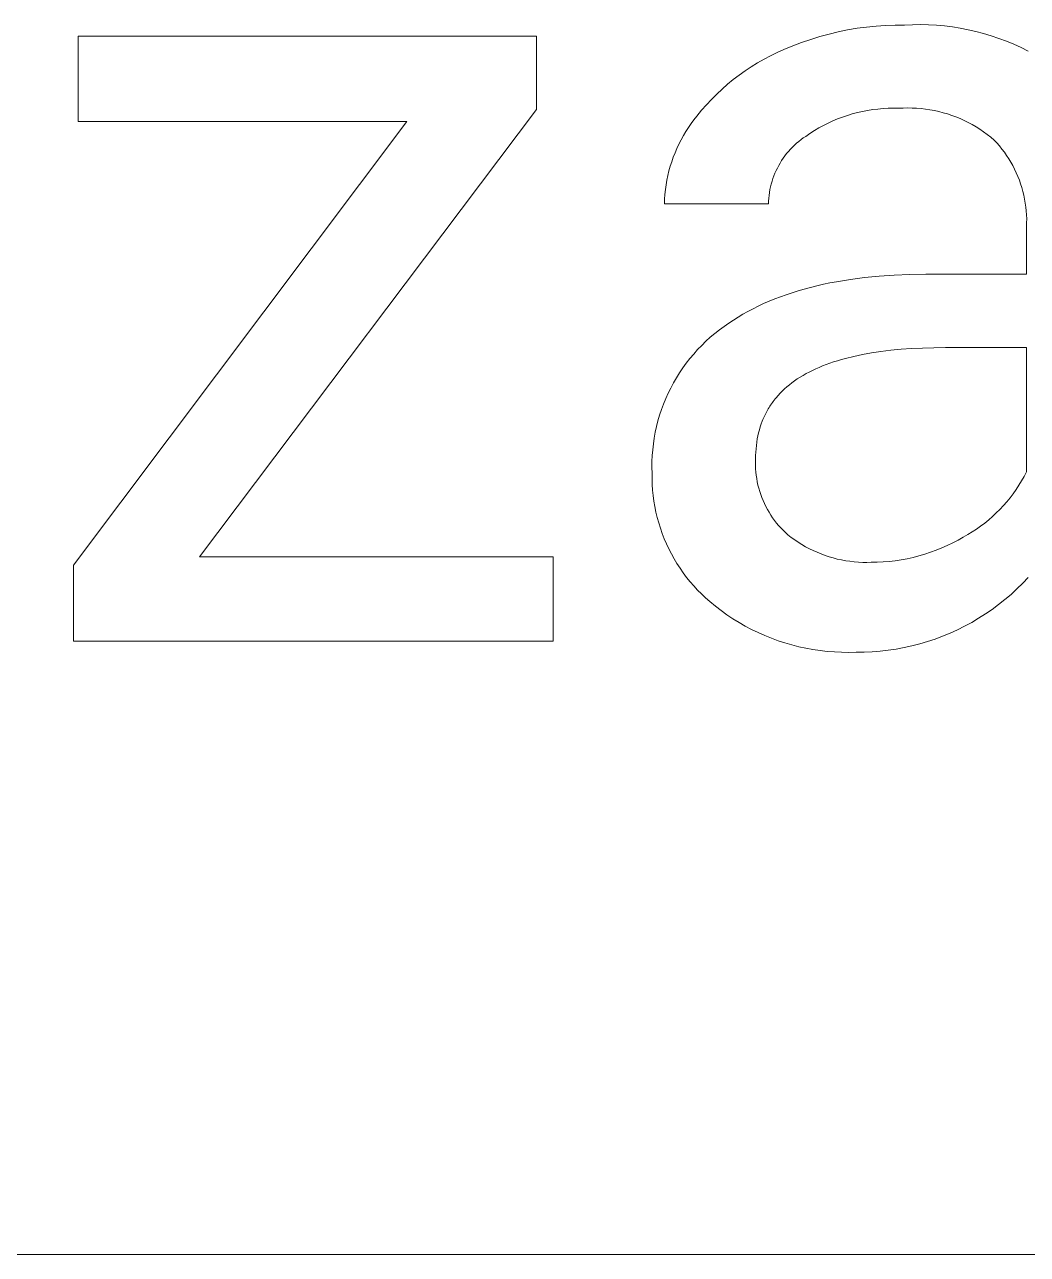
# Model space of a CAD drawing. Header units: millimetres. Extents: x 0 to 4030, y 0 to 2816.
# Drawn here: x 2884.4 to 2931.4, y 225.3 to 283 of the extents above; entities that cross this region are included whole.
import ezdxf

# ---------------------------------------------------------------- set-up
doc = ezdxf.new("R2010")
doc.units = ezdxf.units.MM
doc.header["$MEASUREMENT"] = 0
doc.layers.add('Domyślny', color=7, linetype='Continuous', true_color=0x000000)

msp = doc.modelspace()

# ---------------------------------------------------------------- linework, layer by layer
at = {"layer": 'Domyślny', "color": 18, "lineweight": 15, "true_color": 0x000000}
for p, q in [((2922.13, 282.512), (2922.566, 282.615)), ((2922.566, 282.615), (2923.005, 282.705)), ((2923.005, 282.705), (2923.447, 282.78)), ((2923.447, 282.78), (2923.891, 282.84)), ((2923.891, 282.84), (2924.336, 282.886)), ((2924.336, 282.886), (2924.783, 282.917)), ((2924.783, 282.917), (2925.231, 282.933)), ((2925.231, 282.933), (2925.679, 282.934)), ((2925.679, 282.934), (2926.053, 282.95)), ((2926.053, 282.95), (2926.428, 282.954)), ((2926.428, 282.954), (2926.802, 282.944)), ((2926.802, 282.944), (2927.176, 282.923)), ((2927.176, 282.923), (2927.549, 282.889)), ((2927.549, 282.889), (2927.921, 282.842)), ((2927.921, 282.842), (2928.29, 282.784)), ((2928.29, 282.784), (2928.658, 282.712)), ((2928.658, 282.712), (2929.023, 282.629)), ((2929.023, 282.629), (2929.385, 282.534)), ((2886.911, 278.405), (2886.911, 282.404)), ((2886.911, 282.404), (2908.411, 282.404)), ((2908.411, 282.404), (2908.411, 278.968)), ((2920.428, 281.954), (2920.847, 282.114)), ((2920.847, 282.114), (2921.27, 282.261)), ((2921.27, 282.261), (2921.698, 282.393)), ((2921.698, 282.393), (2922.13, 282.512)), ((2929.385, 282.534), (2929.744, 282.426)), ((2929.744, 282.426), (2930.099, 282.306)), ((2930.099, 282.306), (2930.45, 282.175)), ((2930.45, 282.175), (2930.796, 282.032)), ((2930.796, 282.032), (2931.137, 281.878)), ((2919.081, 281.33), (2919.387, 281.491)), ((2919.387, 281.491), (2919.699, 281.641)), ((2919.699, 281.641), (2920.015, 281.78)), ((2920.015, 281.78), (2920.428, 281.954)), ((2931.137, 281.878), (2931.473, 281.712)), ((2918.197, 280.788), (2918.485, 280.979)), ((2918.485, 280.979), (2918.78, 281.16)), ((2918.78, 281.16), (2919.081, 281.33)), ((2917.372, 280.159), (2917.64, 280.378)), ((2917.64, 280.378), (2917.915, 280.588)), ((2917.915, 280.588), (2918.197, 280.788)), ((2916.616, 279.449), (2916.86, 279.694)), ((2916.86, 279.694), (2917.112, 279.931)), ((2917.112, 279.931), (2917.372, 280.159)), ((2916.153, 278.935), (2916.38, 279.196)), ((2916.38, 279.196), (2916.616, 279.449)), ((2908.411, 278.968), (2892.601, 258.005)), ((2915.796, 278.491), (2915.936, 278.666)), ((2915.936, 278.666), (2916.153, 278.935)), ((2922.531, 278.532), (2922.306, 278.438)), ((2922.759, 278.618), (2922.531, 278.532)), ((2922.99, 278.697), (2922.759, 278.618)), ((2923.224, 278.768), (2922.99, 278.697)), ((2923.46, 278.83), (2923.224, 278.768)), ((2923.698, 278.884), (2923.46, 278.83)), ((2923.938, 278.93), (2923.698, 278.884)), ((2924.179, 278.967), (2923.938, 278.93)), ((2924.422, 278.996), (2924.179, 278.967)), ((2924.665, 279.017), (2924.422, 278.996)), ((2924.909, 279.029), (2924.665, 279.017)), ((2925.153, 279.033), (2924.909, 279.029)), ((2925.397, 279.029), (2925.153, 279.033)), ((2925.608, 279.04), (2925.397, 279.029)), ((2925.818, 279.045), (2925.608, 279.04)), ((2926.029, 279.042), (2925.818, 279.045)), ((2926.239, 279.032), (2926.029, 279.042)), ((2926.45, 279.015), (2926.239, 279.032)), ((2926.659, 278.99), (2926.45, 279.015)), ((2926.867, 278.959), (2926.659, 278.99)), ((2927.074, 278.92), (2926.867, 278.959)), ((2927.28, 278.875), (2927.074, 278.92)), ((2927.484, 278.822), (2927.28, 278.875)), ((2927.686, 278.762), (2927.484, 278.822)), ((2927.886, 278.696), (2927.686, 278.762)), ((2928.084, 278.623), (2927.886, 278.696)), ((2928.279, 278.543), (2928.084, 278.623)), ((2928.471, 278.456), (2928.279, 278.543)), ((2886.683, 257.616), (2902.331, 278.405)), ((2902.331, 278.405), (2886.911, 278.405)), ((2915.299, 277.747), (2915.414, 277.939)), ((2915.414, 277.939), (2915.535, 278.127)), ((2915.535, 278.127), (2915.663, 278.311)), ((2915.663, 278.311), (2915.796, 278.491)), ((2921.442, 277.984), (2921.236, 277.852)), ((2921.652, 278.109), (2921.442, 277.984)), ((2921.866, 278.226), (2921.652, 278.109)), ((2922.084, 278.336), (2921.866, 278.226)), ((2922.306, 278.438), (2922.084, 278.336)), ((2928.66, 278.363), (2928.471, 278.456)), ((2928.846, 278.263), (2928.66, 278.363)), ((2929.028, 278.158), (2928.846, 278.263)), ((2929.207, 278.046), (2929.028, 278.158)), ((2929.381, 277.928), (2929.207, 278.046)), ((2929.552, 277.804), (2929.381, 277.928)), ((2914.994, 277.149), (2915.089, 277.352)), ((2915.089, 277.352), (2915.191, 277.551)), ((2915.191, 277.551), (2915.299, 277.747)), ((2920.607, 277.389), (2920.508, 277.299)), ((2920.71, 277.476), (2920.607, 277.389)), ((2920.816, 277.559), (2920.71, 277.476)), ((2920.924, 277.638), (2920.816, 277.559)), ((2921.035, 277.713), (2920.924, 277.638)), ((2921.236, 277.852), (2921.035, 277.713)), ((2929.718, 277.674), (2929.552, 277.804)), ((2929.88, 277.539), (2929.718, 277.674)), ((2930.006, 277.403), (2929.88, 277.539)), ((2930.128, 277.262), (2930.006, 277.403)), ((2914.824, 276.735), (2914.905, 276.944)), ((2914.905, 276.944), (2914.994, 277.149)), ((2920.06, 276.798), (2919.981, 276.69)), ((2920.142, 276.905), (2920.06, 276.798)), ((2920.229, 277.008), (2920.142, 276.905)), ((2920.318, 277.108), (2920.229, 277.008)), ((2920.411, 277.205), (2920.318, 277.108)), ((2920.508, 277.299), (2920.411, 277.205)), ((2930.245, 277.118), (2930.128, 277.262)), ((2930.357, 276.969), (2930.245, 277.118)), ((2930.464, 276.817), (2930.357, 276.969)), ((2930.565, 276.661), (2930.464, 276.817)), ((2914.622, 276.095), (2914.682, 276.31)), ((2914.682, 276.31), (2914.749, 276.524)), ((2914.749, 276.524), (2914.824, 276.735)), ((2919.706, 276.228), (2919.647, 276.107)), ((2919.769, 276.347), (2919.706, 276.228)), ((2919.836, 276.464), (2919.769, 276.347)), ((2919.906, 276.578), (2919.836, 276.464)), ((2919.981, 276.69), (2919.906, 276.578)), ((2930.661, 276.502), (2930.565, 276.661)), ((2930.752, 276.34), (2930.661, 276.502)), ((2930.837, 276.175), (2930.752, 276.34)), ((2914.485, 275.438), (2914.523, 275.658)), ((2914.523, 275.658), (2914.569, 275.877)), ((2914.569, 275.877), (2914.622, 276.095)), ((2919.497, 275.733), (2919.456, 275.605)), ((2919.543, 275.86), (2919.497, 275.733)), ((2919.593, 275.984), (2919.543, 275.86)), ((2919.647, 276.107), (2919.593, 275.984)), ((2930.917, 276.006), (2930.837, 276.175)), ((2930.991, 275.836), (2930.917, 276.006)), ((2931.059, 275.663), (2930.991, 275.836)), ((2931.121, 275.487), (2931.059, 275.663)), ((2914.43, 274.993), (2914.454, 275.216)), ((2914.454, 275.216), (2914.485, 275.438)), ((2919.336, 275.082), (2919.318, 274.948)), ((2919.359, 275.214), (2919.336, 275.082)), ((2919.387, 275.345), (2919.359, 275.214)), ((2919.419, 275.476), (2919.387, 275.345)), ((2919.456, 275.605), (2919.419, 275.476)), ((2931.177, 275.31), (2931.121, 275.487)), ((2931.227, 275.131), (2931.177, 275.31)), ((2931.27, 274.95), (2931.227, 275.131)), ((2914.406, 274.546), (2914.414, 274.77)), ((2919.291, 274.546), (2914.406, 274.546)), ((2914.414, 274.77), (2914.43, 274.993)), ((2919.295, 274.681), (2919.291, 274.546)), ((2919.304, 274.815), (2919.295, 274.681)), ((2919.318, 274.948), (2919.304, 274.815)), ((2931.308, 274.768), (2931.27, 274.95)), ((2931.34, 274.585), (2931.308, 274.768)), ((2931.365, 274.401), (2931.34, 274.585)), ((2931.384, 274.216), (2931.365, 274.401)), ((2931.396, 274.03), (2931.384, 274.216)), ((2931.403, 273.844), (2931.396, 274.03)), ((2931.396, 273.473), (2931.402, 273.658)), ((2931.396, 271.245), (2931.396, 273.473)), ((2931.402, 273.658), (2931.403, 273.844)), ((2923.133, 271.005), (2923.799, 271.091)), ((2923.799, 271.091), (2924.486, 271.158)), ((2924.486, 271.158), (2925.194, 271.206)), ((2925.194, 271.206), (2925.923, 271.235)), ((2925.923, 271.235), (2926.672, 271.245)), ((2926.672, 271.245), (2931.396, 271.245)), ((2920.398, 270.382), (2920.681, 270.47)), ((2920.681, 270.47), (2920.969, 270.554)), ((2920.969, 270.554), (2921.262, 270.632)), ((2921.262, 270.632), (2921.561, 270.706)), ((2921.561, 270.706), (2921.864, 270.776)), ((2921.864, 270.776), (2922.174, 270.84)), ((2922.174, 270.84), (2922.488, 270.9)), ((2922.488, 270.9), (2923.133, 271.005)), ((2918.814, 269.752), (2919.064, 269.869)), ((2919.064, 269.869), (2919.32, 269.981)), ((2919.32, 269.981), (2919.582, 270.088)), ((2919.582, 270.088), (2919.848, 270.191)), ((2919.848, 270.191), (2920.121, 270.289)), ((2920.121, 270.289), (2920.398, 270.382)), ((2917.865, 269.238), (2918.094, 269.373)), ((2918.094, 269.373), (2918.329, 269.504)), ((2918.329, 269.504), (2918.569, 269.631)), ((2918.569, 269.631), (2918.814, 269.752)), ((2916.988, 268.639), (2917.211, 268.802)), ((2917.211, 268.802), (2917.423, 268.952)), ((2917.423, 268.952), (2917.642, 269.097)), ((2917.642, 269.097), (2917.865, 269.238)), ((2916.356, 268.105), (2916.561, 268.291)), ((2916.561, 268.291), (2916.772, 268.468)), ((2916.772, 268.468), (2916.988, 268.639)), ((2915.783, 267.509), (2915.967, 267.715)), ((2915.967, 267.715), (2916.158, 267.913)), ((2916.158, 267.913), (2916.356, 268.105)), ((2924.124, 267.56), (2923.698, 267.484)), ((2924.568, 267.626), (2924.124, 267.56)), ((2925.029, 267.682), (2924.568, 267.626)), ((2925.508, 267.728), (2925.029, 267.682)), ((2926.005, 267.763), (2925.508, 267.728)), ((2926.518, 267.789), (2926.005, 267.763)), ((2927.049, 267.804), (2926.518, 267.789)), ((2927.598, 267.809), (2927.049, 267.804)), ((2931.396, 267.809), (2927.598, 267.809)), ((2931.396, 261.985), (2931.396, 267.809)), ((2915.274, 266.858), (2915.436, 267.081)), ((2915.436, 267.081), (2915.606, 267.298)), ((2915.606, 267.298), (2915.783, 267.509)), ((2921.994, 267.015), (2921.826, 266.95)), ((2922.166, 267.077), (2921.994, 267.015)), ((2922.342, 267.137), (2922.166, 267.077)), ((2922.523, 267.194), (2922.342, 267.137)), ((2922.708, 267.249), (2922.523, 267.194)), ((2922.897, 267.301), (2922.708, 267.249)), ((2923.288, 267.398), (2922.897, 267.301)), ((2923.698, 267.484), (2923.288, 267.398)), ((2914.835, 266.157), (2914.973, 266.395)), ((2914.973, 266.395), (2915.12, 266.629)), ((2915.12, 266.629), (2915.274, 266.858)), ((2920.776, 266.425), (2920.643, 266.339)), ((2920.913, 266.507), (2920.776, 266.425)), ((2921.054, 266.587), (2920.913, 266.507)), ((2921.2, 266.665), (2921.054, 266.587)), ((2921.35, 266.74), (2921.2, 266.665)), ((2921.505, 266.813), (2921.35, 266.74)), ((2921.663, 266.883), (2921.505, 266.813)), ((2921.826, 266.95), (2921.663, 266.883)), ((2914.583, 265.666), (2914.705, 265.914)), ((2914.705, 265.914), (2914.835, 266.157)), ((2920.045, 265.874), (2919.939, 265.774)), ((2920.156, 265.972), (2920.045, 265.874)), ((2920.271, 266.068), (2920.156, 265.972)), ((2920.391, 266.161), (2920.271, 266.068)), ((2920.515, 266.251), (2920.391, 266.161)), ((2920.643, 266.339), (2920.515, 266.251)), ((2914.366, 265.159), (2914.47, 265.415)), ((2914.47, 265.415), (2914.583, 265.666)), ((2919.513, 265.289), (2919.471, 265.232)), ((2919.556, 265.345), (2919.513, 265.289)), ((2919.6, 265.401), (2919.556, 265.345)), ((2919.645, 265.456), (2919.6, 265.401)), ((2919.739, 265.565), (2919.645, 265.456)), ((2919.837, 265.67), (2919.739, 265.565)), ((2919.939, 265.774), (2919.837, 265.67)), ((2914.184, 264.639), (2914.271, 264.901)), ((2914.271, 264.901), (2914.366, 265.159)), ((2919.144, 264.69), (2919.113, 264.626)), ((2919.176, 264.753), (2919.144, 264.69)), ((2919.209, 264.815), (2919.176, 264.753)), ((2919.243, 264.876), (2919.209, 264.815)), ((2919.278, 264.937), (2919.243, 264.876)), ((2919.315, 264.997), (2919.278, 264.937)), ((2919.352, 265.057), (2919.315, 264.997)), ((2919.391, 265.116), (2919.352, 265.057)), ((2919.431, 265.174), (2919.391, 265.116)), ((2919.471, 265.232), (2919.431, 265.174)), ((2913.979, 263.837), (2914.038, 264.107)), ((2914.038, 264.107), (2914.107, 264.374)), ((2914.107, 264.374), (2914.184, 264.639)), ((2918.904, 264.095), (2918.863, 263.956)), ((2918.95, 264.232), (2918.904, 264.095)), ((2919, 264.366), (2918.95, 264.232)), ((2919.026, 264.432), (2919, 264.366)), ((2919.054, 264.497), (2919.026, 264.432)), ((2919.083, 264.562), (2919.054, 264.497)), ((2919.113, 264.626), (2919.083, 264.562)), ((2913.889, 263.293), (2913.929, 263.566)), ((2913.929, 263.566), (2913.979, 263.837)), ((2918.765, 263.524), (2918.741, 263.374)), ((2918.793, 263.67), (2918.765, 263.524)), ((2918.826, 263.815), (2918.793, 263.67)), ((2918.863, 263.956), (2918.826, 263.815)), ((2913.836, 262.744), (2913.858, 263.019)), ((2913.858, 263.019), (2913.889, 263.293)), ((2918.706, 263.068), (2918.696, 262.91)), ((2918.722, 263.222), (2918.706, 263.068)), ((2918.741, 263.374), (2918.722, 263.222)), ((2913.822, 262.193), (2913.824, 262.469)), ((2913.824, 262.469), (2913.836, 262.744)), ((2918.687, 262.588), (2918.682, 262.435)), ((2918.682, 262.435), (2918.682, 262.281)), ((2918.689, 262.751), (2918.687, 262.588)), ((2918.696, 262.91), (2918.689, 262.751)), ((2913.829, 261.917), (2913.822, 262.193)), ((2913.827, 261.655), (2913.829, 261.917)), ((2918.682, 262.281), (2918.688, 262.127)), ((2918.688, 262.127), (2918.699, 261.974)), ((2918.699, 261.974), (2918.716, 261.821)), ((2918.716, 261.821), (2918.738, 261.668)), ((2931.285, 261.771), (2931.396, 261.985)), ((2913.835, 261.393), (2913.827, 261.655)), ((2913.852, 261.131), (2913.835, 261.393)), ((2918.738, 261.668), (2918.765, 261.517)), ((2918.765, 261.517), (2918.797, 261.366)), ((2918.797, 261.366), (2918.835, 261.217)), ((2918.835, 261.217), (2918.877, 261.069)), ((2930.909, 261.156), (2931.041, 261.357)), ((2931.041, 261.357), (2931.167, 261.562)), ((2931.167, 261.562), (2931.285, 261.771)), ((2913.877, 260.87), (2913.852, 261.131)), ((2913.912, 260.61), (2913.877, 260.87)), ((2918.877, 261.069), (2918.925, 260.923)), ((2918.925, 260.923), (2918.978, 260.778)), ((2918.978, 260.778), (2919.036, 260.636)), ((2919.036, 260.636), (2919.099, 260.495)), ((2930.472, 260.582), (2930.624, 260.768)), ((2930.624, 260.768), (2930.77, 260.96)), ((2930.77, 260.96), (2930.909, 261.156)), ((2913.955, 260.352), (2913.912, 260.61)), ((2914.008, 260.095), (2913.955, 260.352)), ((2914.069, 259.84), (2914.008, 260.095)), ((2919.099, 260.495), (2919.167, 260.357)), ((2919.167, 260.357), (2919.239, 260.221)), ((2919.239, 260.221), (2919.316, 260.088)), ((2919.316, 260.088), (2919.398, 259.958)), ((2929.803, 259.892), (2929.979, 260.056)), ((2929.979, 260.056), (2930.149, 260.226)), ((2930.149, 260.226), (2930.314, 260.401)), ((2930.314, 260.401), (2930.472, 260.582)), ((2914.139, 259.587), (2914.069, 259.84)), ((2914.217, 259.337), (2914.139, 259.587)), ((2919.398, 259.958), (2919.484, 259.83)), ((2919.484, 259.83), (2919.575, 259.706)), ((2919.575, 259.706), (2919.669, 259.585)), ((2919.669, 259.585), (2919.768, 259.467)), ((2929.243, 259.437), (2929.435, 259.583)), ((2929.435, 259.583), (2929.622, 259.734)), ((2929.622, 259.734), (2929.803, 259.892)), ((2914.304, 259.089), (2914.217, 259.337)), ((2914.399, 258.845), (2914.304, 259.089)), ((2919.768, 259.467), (2919.871, 259.353)), ((2919.871, 259.353), (2919.978, 259.242)), ((2919.978, 259.242), (2920.089, 259.135)), ((2920.089, 259.135), (2920.203, 259.032)), ((2920.203, 259.032), (2920.361, 258.909)), ((2920.361, 258.909), (2920.523, 258.792)), ((2928.184, 258.784), (2928.43, 258.925)), ((2928.43, 258.925), (2928.64, 259.042)), ((2928.64, 259.042), (2928.845, 259.167)), ((2928.845, 259.167), (2929.047, 259.299)), ((2929.047, 259.299), (2929.243, 259.437)), ((2914.503, 258.604), (2914.399, 258.845)), ((2914.615, 258.367), (2914.503, 258.604)), ((2914.735, 258.134), (2914.615, 258.367)), ((2920.523, 258.792), (2920.69, 258.68)), ((2920.69, 258.68), (2920.859, 258.574)), ((2920.859, 258.574), (2921.033, 258.474)), ((2921.033, 258.474), (2921.209, 258.38)), ((2921.209, 258.38), (2921.389, 258.292)), ((2927.157, 258.307), (2927.419, 258.414)), ((2927.419, 258.414), (2927.678, 258.529)), ((2927.678, 258.529), (2927.933, 258.652)), ((2927.933, 258.652), (2928.184, 258.784)), ((2892.601, 258.005), (2909.189, 258.005)), ((2909.189, 258.005), (2909.189, 254.046)), ((2914.863, 257.905), (2914.735, 258.134)), ((2914.998, 257.68), (2914.863, 257.905)), ((2921.389, 258.292), (2921.571, 258.21)), ((2921.571, 258.21), (2921.757, 258.135)), ((2921.757, 258.135), (2921.944, 258.066)), ((2921.944, 258.066), (2922.134, 258.003)), ((2922.134, 258.003), (2922.327, 257.947)), ((2922.327, 257.947), (2922.52, 257.897)), ((2922.52, 257.897), (2922.716, 257.854)), ((2922.716, 257.854), (2922.913, 257.818)), ((2922.913, 257.818), (2923.111, 257.789)), ((2923.111, 257.789), (2923.309, 257.766)), ((2923.309, 257.766), (2923.509, 257.75)), ((2923.509, 257.75), (2923.709, 257.741)), ((2924.109, 257.744), (2924.392, 257.748)), ((2924.392, 257.748), (2924.675, 257.762)), ((2924.675, 257.762), (2924.958, 257.785)), ((2924.958, 257.785), (2925.239, 257.818)), ((2925.239, 257.818), (2925.519, 257.86)), ((2925.519, 257.86), (2925.798, 257.911)), ((2925.798, 257.911), (2926.075, 257.972)), ((2926.075, 257.972), (2926.349, 258.042)), ((2926.349, 258.042), (2926.621, 258.122)), ((2926.621, 258.122), (2926.89, 258.21)), ((2926.89, 258.21), (2927.157, 258.307)), ((2886.683, 254.046), (2886.683, 257.616)), ((2915.141, 257.461), (2914.998, 257.68)), ((2915.292, 257.246), (2915.141, 257.461)), ((2915.45, 257.037), (2915.292, 257.246)), ((2923.709, 257.741), (2923.909, 257.739)), ((2923.909, 257.739), (2924.109, 257.744)), ((2915.615, 256.833), (2915.45, 257.037)), ((2915.787, 256.635), (2915.615, 256.833)), ((2915.966, 256.443), (2915.787, 256.635)), ((2931.216, 256.759), (2930.946, 256.494)), ((2931.477, 257.032), (2931.216, 256.759)), ((2916.151, 256.257), (2915.966, 256.443)), ((2916.342, 256.078), (2916.151, 256.257)), ((2916.54, 255.905), (2916.342, 256.078)), ((2930.668, 256.239), (2930.38, 255.994)), ((2930.946, 256.494), (2930.668, 256.239)), ((2916.8, 255.69), (2916.54, 255.905)), ((2917.067, 255.484), (2916.8, 255.69)), ((2917.342, 255.286), (2917.067, 255.484)), ((2929.78, 255.535), (2929.468, 255.321)), ((2930.084, 255.759), (2929.78, 255.535)), ((2930.38, 255.994), (2930.084, 255.759)), ((2917.622, 255.099), (2917.342, 255.286)), ((2917.909, 254.921), (2917.622, 255.099)), ((2918.202, 254.753), (2917.909, 254.921)), ((2928.824, 254.927), (2928.492, 254.747)), ((2929.15, 255.118), (2928.824, 254.927)), ((2929.468, 255.321), (2929.15, 255.118)), ((2918.501, 254.595), (2918.202, 254.753)), ((2918.805, 254.447), (2918.501, 254.595)), ((2919.113, 254.31), (2918.805, 254.447)), ((2919.426, 254.183), (2919.113, 254.31)), ((2927.809, 254.423), (2927.46, 254.278)), ((2928.153, 254.579), (2927.809, 254.423)), ((2928.492, 254.747), (2928.153, 254.579)), ((2909.189, 254.046), (2886.683, 254.046)), ((2919.743, 254.067), (2919.426, 254.183)), ((2920.064, 253.962), (2919.743, 254.067)), ((2920.389, 253.868), (2920.064, 253.962)), ((2920.716, 253.785), (2920.389, 253.868)), ((2921.046, 253.713), (2920.716, 253.785)), ((2921.378, 253.653), (2921.046, 253.713)), ((2925.65, 253.744), (2925.279, 253.676)), ((2926.019, 253.826), (2925.65, 253.744)), ((2926.385, 253.92), (2926.019, 253.826)), ((2926.748, 254.027), (2926.385, 253.92)), ((2927.106, 254.146), (2926.748, 254.027)), ((2927.46, 254.278), (2927.106, 254.146)), ((2921.712, 253.604), (2921.378, 253.653)), ((2922.048, 253.566), (2921.712, 253.604)), ((2922.385, 253.54), (2922.048, 253.566)), ((2922.722, 253.525), (2922.385, 253.54)), ((2923.06, 253.521), (2922.722, 253.525)), ((2923.397, 253.53), (2923.06, 253.521)), ((2923.775, 253.533), (2923.397, 253.53)), ((2924.153, 253.549), (2923.775, 253.533)), ((2924.529, 253.578), (2924.153, 253.549)), ((2924.905, 253.62), (2924.529, 253.578)), ((2925.279, 253.676), (2924.905, 253.62)), ((2507.178, 225.293), (4030.226, 225.293))]:
    msp.add_line(p, q, dxfattribs=at)

doc.saveas('drawing.dxf')
